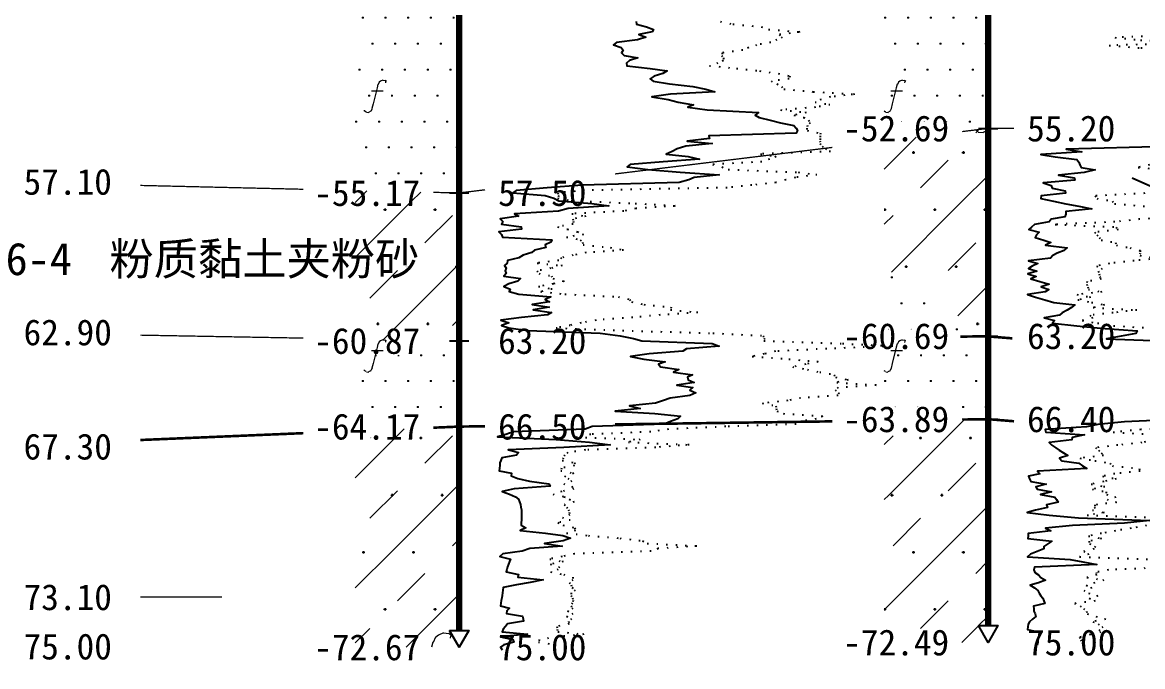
# Model space of a CAD drawing. Extents: x -37 to 3540, y -1485 to 297.
# Drawn here: x 3056.9 to 3143.2, y -231 to -181.4 of the extents above; entities that cross this region are included whole.
import ezdxf
from ezdxf.enums import TextEntityAlignment as Align

# ---------------------------------------------------------------- set-up
doc = ezdxf.new("R2010")
doc.units = 0
doc.linetypes.add('DOT', pattern=[6.35, 0, -6.35])
for name, color, linetype in [('CURVE', 200, 'CONTINUOUS'), ('HOLE', 41, 'CONTINUOUS'), ('STRATUM', 241, 'CONTINUOUS')]:
    doc.layers.add(name, color=color, linetype=linetype)
doc.layers.add('HATCH', color=7, linetype='CONTINUOUS', lineweight=13)
doc.styles.add('ST', font='')
doc.styles.get('ST').set_extended_font_data('SimSun')
pattern_1 = [(82.875, (2933.2876, -298.206), (0.000369, 10.0001764), [0.0893, -80.5337]), (143.13, (2933.3886, -298.2818), (-29.999964, 20.000054), [0.12627, -49.87373]), (172.875, (2933.5658, -298.304), (-70.0002457, 9.9996603), [0.17857, -80.44443]), (206.565, (2933.7443, -298.2147), (-9.999705, -9.99969), [0.19954, -22.16046]), (243.435, (2933.8335, -298.0363), (9e-06, -9.9997), [0.19954, -22.16146]), (255.964, (2933.9228, -297.679), (-0.0002, -9.999501), [0.36813, -40.86287]), (255.964, (2934.2328, -296.439), (-0.0002, -9.999501), [1.27838, -39.95262]), (255.964, (2934.3013, -296.165), (-0.0002, -9.999501), [0.28235, -40.94865]), (216.87, (2934.4916, -295.9108), (-9.999982, -10.000018), [0.12627, -49.87373]), (243.435, (2934.3906, -295.9865), (9e-06, -9.9997), [0.19954, -22.16146]), (206.565, (2934.67, -295.8215), (-9.999705, -9.99969), [0.19954, -22.16046]), (172.875, (2934.8472, -295.8437), (-70.0002457, 9.9996603), [0.17857, -80.44443]), (143.13, (2934.9482, -295.9194), (-29.999964, 20.000054), [0.12627, -49.87373]), (82.875, (2934.9372, -296.008), (0.000369, 10.0001764), [0.0893, -80.5337]), (0, (2933.792, -296.66), (0, 10), [0.89286, -9.10714]), (0, (2934.1472, -297), (1, 2), [0, -1.75]), (0, (2934.1222, -296.975), (1, 2), [0, -1.75]), (0, (2934.1222, -297), (1, 2), [0, -1.75]), (0, (2934.0972, -297), (1, 2), [0, -1.75]), (0, (2934.1222, -297.025), (1, 2), [0, -1.75])]
pattern_2 = [(45, (2934.122, -297), (-4.24264, 4.24264), [10, 0]), (45, (2935.183, -300.182), (-2.12132, 6.36396), [3, -3])]
pattern_3 = [(82.875, (2932.286, -299.6533), (0.000812, 22.000388), [0.1964, -177.1742]), (143.13, (2932.5083, -299.82), (-65.99992, 44.00012), [0.2778, -109.7222]), (172.875, (2932.898, -299.8687), (-154.00054, 21.999253), [0.3929, -176.9777]), (206.565, (2933.291, -299.672), (-21.99935, -21.9993), [0.439, -48.753]), (243.435, (2933.487, -299.28), (2e-05, -21.99933), [0.439, -48.7552]), (255.964, (2933.6835, -298.494), (-0.00044, -21.9989), [0.8099, -89.8983]), (255.964, (2934.3656, -295.7656), (-0.00044, -21.9989), [2.8124, -87.8958]), (255.964, (2934.516, -295.163), (-0.00044, -21.9989), [0.6212, -90.087]), (216.87, (2934.935, -294.6037), (-21.99996, -22.00004), [0.2778, -109.7222]), (243.435, (2934.713, -294.77), (2e-05, -21.99933), [0.439, -48.7552]), (206.565, (2935.327, -294.407), (-21.99935, -21.9993), [0.439, -48.753]), (172.875, (2935.7172, -294.456), (-154.00054, 21.999253), [0.3929, -176.9777]), (143.13, (2935.9395, -294.6228), (-65.99992, 44.00012), [0.2778, -109.7222]), (82.875, (2935.9151, -294.8177), (0.000812, 22.000388), [0.1964, -177.1742]), (0, (2933.397, -296.252), (0, 22), [1.9643, -20.0357]), (0, (2934.177, -297), (2.2, 4.4), [0, -3.85]), (0, (2934.122, -296.945), (2.2, 4.4), [0, -3.85]), (0, (2934.122, -297), (2.2, 4.4), [0, -3.85]), (0, (2934.067, -297), (2.2, 4.4), [0, -3.85]), (0, (2934.122, -297.055), (2.2, 4.4), [0, -3.85])]

msp = doc.modelspace()

# ---------------------------------------------------------------- hatches: boundary and pattern name
at = {"layer": 'HATCH'}
h = msp.add_hatch(dxfattribs=at)
h.set_pattern_fill('FS', color=142, style=0)
h.set_pattern_definition(pattern_1)
h.paths.add_polyline_path([(3131.304, -166.532), (3123.304, -166.801), (3123.304, -190.508), (3131.304, -189.532)])
h.paths.add_polyline_path([(3119.235, -191.021), (3128.793, -191.021), (3128.793, -188.088), (3119.235, -188.088)], flags=9)
h.paths.add_polyline_path([(3119.235, -168.021), (3128.793, -168.021), (3128.793, -165.088), (3119.235, -165.088)], flags=9)
h = msp.add_hatch(dxfattribs=at)
h.set_pattern_fill('FS', color=142, style=0)
h.set_pattern_definition(pattern_1)
h.paths.add_polyline_path([(3090.559, -167.904), (3082.559, -169.028), (3082.559, -194.315), (3090.559, -194.504)])
h.paths.add_polyline_path([(3078.492, -195.99), (3088.045, -195.99), (3088.045, -193.074), (3078.492, -193.074)], flags=9)
h.paths.add_polyline_path([(3078.489, -169.393), (3088.048, -169.393), (3088.048, -166.46), (3078.489, -166.46)], flags=9)
h = msp.add_hatch(dxfattribs=at)
h.set_pattern_fill('FZNT', color=32, style=0)
h.set_pattern_definition(pattern_2)
h.paths.add_polyline_path([(3131.304, -189.532), (3123.304, -190.508), (3123.304, -200.225), (3131.304, -205.532)])
h.paths.add_polyline_path([(3119.235, -191.021), (3128.793, -191.021), (3128.793, -188.088), (3119.235, -188.088)], flags=9)
h = msp.add_hatch(dxfattribs=at)
h.set_pattern_fill('FS', color=32, scale=2.2, style=0)
h.set_pattern_definition(pattern_3)
h.paths.add_polyline_path([(3131.304, -189.532), (3123.304, -190.508), (3123.304, -200.225), (3131.304, -205.532)])
h.paths.add_polyline_path([(3119.235, -191.021), (3128.793, -191.021), (3128.793, -188.088), (3119.235, -188.088)], flags=9)
h = msp.add_hatch(dxfattribs=at)
h.set_pattern_fill('FZNT', color=32, style=0)
h.set_pattern_definition(pattern_2)
h.paths.add_polyline_path([(3090.559, -194.504), (3082.559, -194.315), (3082.559, -205.759), (3090.559, -205.904)])
h.paths.add_polyline_path([(3078.489, -207.393), (3088.048, -207.393), (3088.048, -204.46), (3078.489, -204.46)], flags=9)
h.paths.add_polyline_path([(3078.492, -195.99), (3088.045, -195.99), (3088.045, -193.074), (3078.492, -193.074)], flags=9)
h = msp.add_hatch(dxfattribs=at)
h.set_pattern_fill('FS', color=32, scale=2.2, style=0)
h.set_pattern_definition(pattern_3)
h.paths.add_polyline_path([(3090.559, -194.504), (3082.559, -194.315), (3082.559, -205.759), (3090.559, -205.904)])
h.paths.add_polyline_path([(3078.489, -207.393), (3088.048, -207.393), (3088.048, -204.46), (3078.489, -204.46)], flags=9)
h.paths.add_polyline_path([(3078.492, -195.99), (3088.045, -195.99), (3088.045, -193.074), (3078.492, -193.074)], flags=9)
h = msp.add_hatch(dxfattribs=at)
h.set_pattern_fill('FS', color=142, style=0)
h.set_pattern_definition(pattern_1)
h.paths.add_polyline_path([(3131.304, -205.532), (3123.304, -200.225), (3123.304, -212.044), (3131.304, -211.932)])
h.paths.add_polyline_path([(3119.235, -213.421), (3128.793, -213.421), (3128.793, -210.488), (3119.235, -210.488)], flags=9)
h.paths.add_polyline_path([(3119.235, -207.021), (3128.793, -207.021), (3128.793, -204.088), (3119.235, -204.088)], flags=9)
h = msp.add_hatch(dxfattribs=at)
h.set_pattern_fill('FS', color=142, style=0)
h.set_pattern_definition(pattern_1)
h.paths.add_polyline_path([(3090.559, -205.904), (3082.559, -205.759), (3082.559, -212.841), (3090.559, -212.504)])
h.paths.add_polyline_path([(3078.489, -213.993), (3088.048, -213.993), (3088.048, -211.06), (3078.489, -211.06)], flags=9)
h.paths.add_polyline_path([(3078.489, -207.393), (3088.048, -207.393), (3088.048, -204.46), (3078.489, -204.46)], flags=9)
h = msp.add_hatch(dxfattribs=at)
h.set_pattern_fill('FZNT', color=32, style=0)
h.set_pattern_definition(pattern_2)
h.paths.add_polyline_path([(3131.304, -211.932), (3123.304, -212.044), (3123.304, -229.132), (3131.304, -229.132), (3130.554, -227.833), (3131.304, -227.833)])
h.paths.add_polyline_path([(3119.235, -230.621), (3128.793, -230.621), (3128.793, -227.688), (3119.235, -227.688)], flags=9)
h.paths.add_polyline_path([(3119.235, -213.421), (3128.793, -213.421), (3128.793, -210.488), (3119.235, -210.488)], flags=9)
h = msp.add_hatch(dxfattribs=at)
h.set_pattern_fill('FS', color=32, scale=2.2, style=0)
h.set_pattern_definition(pattern_3)
h.paths.add_polyline_path([(3131.304, -211.932), (3123.304, -212.044), (3123.304, -229.132), (3131.304, -229.132), (3130.554, -227.833), (3131.304, -227.833)])
h.paths.add_polyline_path([(3119.235, -230.621), (3128.793, -230.621), (3128.793, -227.688), (3119.235, -227.688)], flags=9)
h.paths.add_polyline_path([(3119.235, -213.421), (3128.793, -213.421), (3128.793, -210.488), (3119.235, -210.488)], flags=9)
h = msp.add_hatch(dxfattribs=at)
h.set_pattern_fill('FZNT', color=32, style=0)
h.set_pattern_definition(pattern_2)
h.paths.add_polyline_path([(3090.559, -212.504), (3082.559, -212.841), (3082.559, -229.504), (3090.559, -229.504), (3089.809, -228.205), (3090.559, -228.205)])
h.paths.add_polyline_path([(3078.489, -230.993), (3088.048, -230.993), (3088.048, -228.06), (3078.489, -228.06)], flags=9)
h.paths.add_polyline_path([(3078.489, -213.993), (3088.048, -213.993), (3088.048, -211.06), (3078.489, -211.06)], flags=9)
h = msp.add_hatch(dxfattribs=at)
h.set_pattern_fill('FS', color=32, scale=2.2, style=0)
h.set_pattern_definition(pattern_3)
h.paths.add_polyline_path([(3090.559, -212.504), (3082.559, -212.841), (3082.559, -229.504), (3090.559, -229.504), (3089.809, -228.205), (3090.559, -228.205)])
h.paths.add_polyline_path([(3078.489, -230.993), (3088.048, -230.993), (3088.048, -228.06), (3078.489, -228.06)], flags=9)
h.paths.add_polyline_path([(3078.489, -213.993), (3088.048, -213.993), (3088.048, -211.06), (3078.489, -211.06)], flags=9)

# ---------------------------------------------------------------- linework, layer by layer
at = {"layer": 'CURVE', "color": 30, "linetype": 'Continuous'}
for points in [[(3104.199, -181.304), (3104.209, -181.504), (3104.999, -181.704), (3105.539, -181.904), (3105.419, -182.104), (3104.399, -182.304), (3104.939, -182.504), (3104.299, -182.704), (3102.689, -182.904), (3102.439, -183.104), (3103.039, -183.304), (3103.189, -183.504), (3103.069, -183.704), (3103.269, -183.904), (3104.329, -184.104), (3103.669, -184.304), (3103.439, -184.504), (3103.479, -184.704), (3105.279, -184.904), (3106.569, -185.104), (3106.249, -185.304), (3105.569, -185.504), (3105.279, -185.704), (3105.509, -185.904), (3106.769, -186.104), (3108.559, -186.304), (3109.549, -186.504), (3110.249, -186.704), (3106.829, -186.904), (3105.409, -187.104), (3106.659, -187.304), (3107.429, -187.504), (3108.619, -187.704), (3108.169, -187.904), (3109.659, -188.104), (3113.609, -188.304), (3113.349, -188.504), (3113.679, -188.704), (3114.509, -188.904), (3115.319, -189.104), (3116.339, -189.304), (3116.509, -189.504), (3116.609, -189.704), (3116.519, -189.904), (3109.779, -190.104), (3109.839, -190.304), (3108.119, -190.504), (3110.039, -190.704), (3108.029, -190.904), (3107.349, -191.104), (3106.969, -191.304), (3106.509, -191.504), (3108.199, -191.704), (3109.069, -191.904), (3106.279, -192.104), (3103.729, -192.304), (3103.489, -192.504), (3105.079, -192.704), (3107.569, -192.904), (3110.589, -193.104), (3108.669, -193.304), (3108.239, -193.504), (3107.509, -193.704), (3100.039, -193.904), (3097.339, -194.104), (3094.959, -194.304), (3094.689, -194.504), (3097.179, -194.704), (3097.839, -194.904), (3098.239, -195.104), (3100.789, -195.304), (3102.079, -195.504), (3098.959, -195.704), (3098.209, -195.904), (3094.809, -196.104), (3095.139, -196.304), (3093.719, -196.504), (3093.929, -196.704), (3093.819, -196.904), (3095.329, -197.104), (3095.369, -197.304), (3093.619, -197.504), (3093.809, -197.704), (3093.899, -197.904), (3097.699, -198.104), (3097.619, -198.304), (3097.189, -198.504), (3097.239, -198.704), (3096.349, -198.904), (3096.159, -199.104), (3095.489, -199.304), (3095.159, -199.504), (3094.289, -199.704), (3094.249, -199.904), (3094.049, -200.104), (3094.169, -200.304), (3094.099, -200.504), (3094.179, -200.704), (3094.009, -200.904), (3095.279, -201.104), (3095.089, -201.304), (3094.389, -201.504), (3093.989, -201.704), (3094.499, -201.904), (3094.419, -202.104), (3095.149, -202.304), (3097.619, -202.504), (3097.189, -202.704), (3097.519, -202.904), (3096.169, -203.104), (3097.489, -203.304), (3096.269, -203.504), (3097.659, -203.704), (3097.359, -203.904), (3095.349, -204.104), (3093.759, -204.304), (3094.379, -204.504), (3093.809, -204.704), (3094.379, -204.904), (3095.859, -205.104), (3101.429, -205.304), (3102.949, -205.504), (3103.999, -205.704), (3104.619, -205.904), (3110.049, -206.104), (3110.579, -206.304), (3108.079, -206.504), (3107.789, -206.704), (3105.199, -206.904), (3103.749, -207.104), (3104.789, -207.304), (3106.419, -207.504), (3105.919, -207.704), (3106.059, -207.904), (3107.469, -208.104), (3107.069, -208.304), (3108.519, -208.504), (3108.149, -208.704), (3108.199, -208.904), (3108.659, -209.104), (3107.319, -209.304), (3108.549, -209.504), (3108.329, -209.704), (3108.779, -209.904), (3108.329, -210.104), (3106.809, -210.304), (3106.299, -210.504), (3105.679, -210.704), (3103.679, -210.904), (3104.509, -211.104), (3102.569, -211.304), (3105.619, -211.504), (3107.619, -211.704), (3107.389, -211.904), (3106.839, -212.104), (3106.349, -212.304), (3100.809, -212.504), (3100.259, -212.704), (3094.709, -212.904), (3094.159, -213.104), (3093.509, -213.304), (3098.029, -213.504), (3100.589, -213.704), (3102.199, -213.904), (3098.609, -214.104), (3094.339, -214.304), (3095.139, -214.504), (3094.969, -214.704), (3093.839, -214.904), (3093.779, -215.104), (3093.699, -215.304), (3093.689, -215.504), (3093.669, -215.704), (3093.649, -215.904), (3094.579, -216.104), (3094.569, -216.304), (3095.069, -216.504), (3095.969, -216.704), (3097.459, -216.904), (3097.579, -217.104), (3094.799, -217.304), (3093.859, -217.504), (3094.429, -217.704), (3094.899, -217.904), (3095.119, -218.104), (3095.209, -218.304), (3095.279, -218.504), (3095.319, -218.704), (3095.349, -218.904), (3095.349, -219.104), (3095.359, -219.304), (3095.349, -219.504), (3095.349, -219.704), (3095.339, -219.904), (3095.329, -220.104), (3095.689, -220.304), (3095.249, -220.504), (3097.199, -220.704), (3098.549, -220.904), (3099.139, -221.104), (3098.559, -221.304), (3097.129, -221.504), (3098.489, -221.704), (3095.989, -221.904), (3095.409, -222.104), (3093.929, -222.304), (3093.679, -222.504), (3094.519, -222.704), (3094.429, -222.904), (3094.349, -223.104), (3094.289, -223.304), (3094.239, -223.504), (3094.189, -223.704), (3095.139, -223.904), (3095.079, -224.104), (3097.039, -224.304), (3096.019, -224.504), (3094.979, -224.704), (3093.939, -224.904), (3093.919, -225.104), (3093.889, -225.304), (3093.869, -225.504), (3093.849, -225.704), (3093.799, -225.904), (3093.759, -226.104), (3093.749, -226.304), (3094.429, -226.504), (3094.239, -226.704), (3094.209, -226.904), (3095.439, -227.104), (3095.479, -227.304), (3095.509, -227.504), (3094.269, -227.704), (3094.129, -227.904), (3093.959, -228.104), (3093.869, -228.304), (3095.809, -228.504), (3093.739, -228.704), (3094.679, -228.904), (3094.769, -229.104), (3093.999, -229.304), (3093.729, -229.504), (3093.879, -229.704)], [(3145.104, -190.932), (3137.324, -191.132), (3138.514, -191.332), (3135.374, -191.532), (3136.474, -191.732), (3138.134, -191.932), (3138.294, -192.132), (3138.374, -192.332), (3138.474, -192.532), (3139.554, -192.732), (3138.704, -192.932), (3136.724, -193.132), (3137.924, -193.332), (3137.974, -193.532), (3135.544, -193.732), (3136.164, -193.932), (3136.244, -194.132), (3137.244, -194.332), (3137.264, -194.532), (3135.384, -194.732), (3135.374, -194.932), (3136.334, -195.132), (3137.294, -195.332), (3138.284, -195.532), (3139.294, -195.732), (3137.284, -195.932), (3137.284, -196.132), (3137.224, -196.332), (3136.164, -196.532), (3136.014, -196.732), (3134.884, -196.932), (3134.654, -197.132), (3134.444, -197.332), (3135.234, -197.532), (3135.034, -197.732), (3134.934, -197.932), (3135.604, -198.132), (3136.124, -198.332), (3135.734, -198.532), (3137.404, -198.732), (3137.164, -198.932), (3136.624, -199.132), (3136.284, -199.332), (3136.104, -199.532), (3134.404, -199.732), (3135.144, -199.932), (3134.694, -200.132), (3134.404, -200.332), (3135.054, -200.532), (3134.364, -200.732), (3135.014, -200.932), (3134.594, -201.132), (3135.294, -201.332), (3136.014, -201.532), (3135.394, -201.732), (3135.974, -201.932), (3135.694, -202.132), (3134.344, -202.332), (3134.964, -202.532), (3135.674, -202.732), (3136.354, -202.932), (3137.974, -203.132), (3137.714, -203.332), (3137.404, -203.532), (3137.014, -203.732), (3136.804, -203.932), (3135.614, -204.132), (3136.414, -204.332), (3136.254, -204.532), (3138.134, -204.732), (3139.954, -204.932), (3142.784, -205.132), (3142.674, -205.332), (3141.554, -205.532), (3140.424, -205.732), (3145.364, -205.932)], [(3146.324, -211.932), (3141.804, -212.132), (3139.744, -212.332), (3138.874, -212.532), (3135.694, -212.732), (3135.754, -212.932), (3138.734, -213.132), (3137.784, -213.332), (3137.764, -213.532), (3135.994, -213.732), (3136.204, -213.932), (3136.514, -214.132), (3136.784, -214.332), (3137.114, -214.532), (3137.454, -214.732), (3136.804, -214.932), (3136.994, -215.132), (3138.294, -215.332), (3138.584, -215.532), (3138.904, -215.732), (3135.104, -215.932), (3135.294, -216.132), (3134.404, -216.332), (3134.494, -216.532), (3134.604, -216.732), (3135.784, -216.932), (3134.974, -217.132), (3135.094, -217.332), (3136.194, -217.532), (3135.344, -217.732), (3136.444, -217.932), (3136.574, -218.132), (3136.704, -218.332), (3135.804, -218.532), (3135.884, -218.732), (3134.944, -218.932), (3134.304, -219.132), (3135.994, -219.332), (3138.254, -219.532), (3143.734, -219.732), (3141.814, -219.932), (3137.814, -220.132), (3135.724, -220.332), (3136.144, -220.532), (3134.394, -220.732), (3134.394, -220.932), (3134.374, -221.132), (3136.214, -221.332), (3135.894, -221.532), (3135.604, -221.732), (3135.594, -221.932), (3135.094, -222.132), (3134.564, -222.332), (3134.324, -222.532), (3137.614, -222.732), (3138.604, -222.932), (3139.684, -223.132), (3134.864, -223.332), (3134.834, -223.532), (3134.914, -223.732), (3135.194, -223.932), (3135.364, -224.132), (3135.724, -224.332), (3135.174, -224.532), (3134.554, -224.732), (3134.874, -224.932), (3135.134, -225.132), (3135.244, -225.332), (3135.374, -225.532), (3135.524, -225.732), (3135.584, -225.932), (3135.674, -226.132), (3134.794, -226.332), (3134.834, -226.532), (3134.834, -226.732), (3134.934, -226.932), (3134.974, -227.132), (3134.724, -227.332), (3134.494, -227.532), (3134.384, -227.732), (3134.354, -227.932), (3134.324, -228.132), (3135.264, -228.332), (3135.214, -228.532), (3135.184, -228.732), (3135.134, -228.932), (3135.124, -229.132), (3135.094, -229.332)]]:
    msp.add_lwpolyline(points, dxfattribs=at)
at = {"layer": 'CURVE', "color": 100, "linetype": 'DOT', "ltscale": 0.1}
for points in [[(3110.679, -181.304), (3111.649, -181.504), (3113.829, -181.704), (3114.389, -181.904), (3116.789, -182.104), (3115.199, -182.304), (3115.439, -182.504), (3115.039, -182.704), (3114.569, -182.904), (3113.469, -183.104), (3112.859, -183.304), (3112.409, -183.504), (3110.829, -183.704), (3110.779, -183.904), (3110.909, -184.104), (3110.909, -184.304), (3110.489, -184.504), (3109.829, -184.704), (3111.919, -184.904), (3113.699, -185.104), (3115.139, -185.304), (3116.039, -185.504), (3115.969, -185.704), (3114.589, -185.904), (3115.029, -186.104), (3115.419, -186.304), (3115.559, -186.504), (3117.829, -186.704), (3120.999, -186.904), (3119.149, -187.104), (3118.439, -187.304), (3117.969, -187.504), (3119.119, -187.704), (3118.009, -187.904), (3115.319, -188.104), (3117.279, -188.304), (3116.349, -188.504), (3117.109, -188.704), (3117.459, -188.904), (3117.589, -189.104), (3117.399, -189.304), (3117.339, -189.504), (3117.359, -189.704), (3118.379, -189.904), (3118.359, -190.104), (3118.359, -190.304), (3118.349, -190.504), (3118.359, -190.704), (3118.529, -190.904), (3118.769, -191.104), (3119.169, -191.304), (3113.769, -191.504), (3114.969, -191.704), (3114.459, -191.904), (3113.879, -192.104), (3110.089, -192.304), (3110.799, -192.504), (3111.289, -192.704), (3116.679, -192.904), (3118.119, -193.104), (3116.469, -193.304), (3115.719, -193.504), (3114.959, -193.704), (3113.109, -193.904), (3111.199, -194.104), (3100.219, -194.304), (3098.149, -194.504), (3098.229, -194.704), (3098.139, -194.904), (3099.189, -195.104), (3104.119, -195.304), (3107.189, -195.504), (3104.159, -195.704), (3103.239, -195.904), (3099.229, -196.104), (3100.319, -196.304), (3099.309, -196.504), (3099.369, -196.704), (3099.329, -196.904), (3098.129, -197.104), (3098.879, -197.304), (3099.669, -197.504), (3100.139, -197.704), (3098.819, -197.904), (3099.889, -198.104), (3100.059, -198.304), (3100.099, -198.504), (3102.199, -198.704), (3103.209, -198.904), (3100.339, -199.104), (3099.349, -199.304), (3098.429, -199.504), (3098.229, -199.704), (3096.569, -199.904), (3098.499, -200.104), (3097.629, -200.304), (3096.569, -200.504), (3096.709, -200.704), (3097.659, -200.904), (3097.769, -201.104), (3098.649, -201.304), (3097.799, -201.504), (3096.669, -201.704), (3097.709, -201.904), (3096.829, -202.104), (3098.699, -202.304), (3102.819, -202.504), (3103.709, -202.704), (3103.839, -202.904), (3104.779, -203.104), (3106.879, -203.304), (3106.829, -203.504), (3108.939, -203.704), (3106.039, -203.904), (3103.939, -204.104), (3101.099, -204.304), (3099.959, -204.504), (3099.119, -204.704), (3098.019, -204.904), (3103.139, -205.104), (3110.089, -205.304), (3113.979, -205.504), (3114.099, -205.704), (3114.019, -205.904), (3120.079, -206.104), (3123.969, -206.304), (3118.879, -206.504), (3114.929, -206.704), (3114.059, -206.904), (3113.139, -207.104), (3115.959, -207.304), (3118.209, -207.504), (3117.249, -207.704), (3116.249, -207.904), (3117.379, -208.104), (3118.329, -208.304), (3119.449, -208.504), (3119.549, -208.704), (3120.519, -208.904), (3119.639, -209.104), (3122.679, -209.304), (3119.749, -209.504), (3119.509, -209.704), (3119.809, -209.904), (3119.749, -210.104), (3116.859, -210.304), (3115.879, -210.504), (3113.909, -210.704), (3114.949, -210.904), (3114.979, -211.104), (3115.039, -211.304), (3115.519, -211.504), (3118.559, -211.704), (3118.059, -211.904), (3116.899, -212.104), (3116.519, -212.304), (3111.099, -212.504), (3106.689, -212.704), (3105.319, -212.904), (3100.689, -213.104), (3099.549, -213.304), (3104.509, -213.504), (3103.589, -213.704), (3108.269, -213.904), (3105.699, -214.104), (3100.279, -214.304), (3098.929, -214.504), (3098.689, -214.704), (3098.579, -214.904), (3098.489, -215.104), (3099.459, -215.304), (3099.449, -215.504), (3098.429, -215.704), (3098.379, -215.904), (3099.379, -216.104), (3098.659, -216.304), (3098.929, -216.504), (3099.249, -216.704), (3098.609, -216.904), (3099.249, -217.104), (3099.399, -217.304), (3098.469, -217.504), (3097.789, -217.704), (3098.629, -217.904), (3099.039, -218.104), (3099.419, -218.304), (3098.669, -218.504), (3098.839, -218.704), (3098.969, -218.904), (3099.039, -219.104), (3099.089, -219.304), (3098.509, -219.504), (3099.119, -219.704), (3098.169, -219.904), (3098.549, -220.104), (3099.449, -220.304), (3099.519, -220.504), (3098.829, -220.704), (3100.509, -220.904), (3102.949, -221.104), (3104.689, -221.304), (3105.039, -221.504), (3108.869, -221.704), (3105.869, -221.904), (3105.349, -222.104), (3099.439, -222.304), (3098.499, -222.504), (3097.529, -222.704), (3098.559, -222.904), (3097.569, -223.104), (3098.279, -223.304), (3098.189, -223.504), (3097.599, -223.704), (3098.609, -223.904), (3099.319, -224.104), (3099.319, -224.304), (3099.049, -224.504), (3099.189, -224.704), (3099.249, -224.904), (3099.499, -225.104), (3099.189, -225.304), (3099.189, -225.504), (3099.279, -225.704), (3099.349, -225.904), (3099.289, -226.104), (3099.189, -226.304), (3099.319, -226.504), (3098.909, -226.704), (3099.319, -226.904), (3098.829, -227.104), (3099.199, -227.304), (3098.989, -227.504), (3099.019, -227.704), (3098.089, -227.904), (3098.119, -228.104), (3098.149, -228.304), (3100.169, -228.504), (3098.179, -228.704), (3096.739, -228.904), (3096.659, -229.104), (3097.889, -229.304), (3097.939, -229.504), (3097.939, -229.704)], [(3146.134, -182.332), (3141.074, -182.532), (3143.034, -182.732), (3148.654, -182.932), (3140.634, -183.132), (3143.064, -183.332), (3146.954, -183.532)], [(3143.724, -192.332), (3142.874, -192.532), (3145.014, -192.732)], [(3143.364, -194.532), (3139.534, -194.732), (3139.694, -194.932), (3140.874, -195.132), (3141.044, -195.332), (3143.374, -195.532)], [(3145.934, -196.332), (3142.974, -196.532), (3141.074, -196.732), (3136.474, -196.932), (3141.154, -197.132), (3141.314, -197.332), (3139.494, -197.532), (3139.684, -197.732), (3139.874, -197.932), (3140.004, -198.132), (3141.114, -198.332), (3141.184, -198.532), (3142.234, -198.732), (3143.024, -198.932), (3143.004, -199.132), (3142.994, -199.332), (3144.484, -199.532), (3142.554, -199.732), (3140.644, -199.932), (3139.664, -200.132), (3140.084, -200.332), (3139.784, -200.532), (3139.864, -200.732), (3139.904, -200.932), (3140.014, -201.132), (3138.934, -201.332), (3138.904, -201.532), (3138.994, -201.732), (3139.024, -201.932), (3140.064, -202.132), (3138.144, -202.332), (3139.184, -202.532), (3138.214, -202.732), (3139.264, -202.932), (3140.264, -203.132), (3139.384, -203.332), (3142.754, -203.532), (3140.944, -203.732), (3139.144, -203.932), (3139.364, -204.132), (3138.554, -204.332), (3139.724, -204.532), (3140.964, -204.732), (3144.104, -204.932)], [(3148.994, -212.532), (3143.074, -212.732), (3140.944, -212.932), (3144.304, -213.132)], [(3144.134, -213.532), (3143.154, -213.732), (3141.294, -213.932), (3139.564, -214.132), (3139.814, -214.332), (3140.024, -214.532), (3140.194, -214.732), (3138.364, -214.932), (3139.524, -215.132), (3140.694, -215.332), (3140.874, -215.532), (3142.944, -215.732), (3143.004, -215.932), (3141.054, -216.132), (3140.114, -216.332), (3141.164, -216.532), (3140.204, -216.732), (3139.244, -216.932), (3140.294, -217.132), (3139.334, -217.332), (3140.394, -217.532), (3140.424, -217.732), (3141.144, -217.932), (3140.464, -218.132), (3141.184, -218.332), (3139.524, -218.532), (3139.544, -218.732), (3139.334, -218.932), (3140.234, -219.132), (3138.924, -219.332), (3144.674, -219.532)], [(3143.514, -220.132), (3142.324, -220.332), (3141.114, -220.532), (3140.034, -220.732), (3139.044, -220.932), (3140.034, -221.132), (3139.084, -221.332), (3139.114, -221.532), (3139.574, -221.732), (3139.474, -221.932), (3138.674, -222.132), (3139.064, -222.332), (3138.344, -222.532), (3143.904, -222.732)], [(3145.614, -223.332), (3140.584, -223.532), (3139.634, -223.732), (3139.684, -223.932), (3138.914, -224.132), (3140.224, -224.332), (3139.514, -224.532), (3138.864, -224.732), (3139.294, -224.932), (3138.674, -225.132), (3139.034, -225.332), (3139.744, -225.532), (3139.094, -225.732), (3139.554, -225.932), (3137.954, -226.132), (3138.394, -226.332), (3138.644, -226.532), (3138.884, -226.732), (3138.944, -226.932), (3139.604, -227.132), (3140.354, -227.332), (3139.374, -227.532), (3139.774, -227.732), (3140.134, -227.932), (3139.834, -228.132), (3139.994, -228.332), (3139.184, -228.532), (3138.344, -228.732), (3138.444, -228.932), (3138.564, -229.132), (3138.564, -229.332)]]:
    msp.add_lwpolyline(points, dxfattribs=at)
at = {"layer": 'HOLE', "linetype": 'Continuous', "const_width": 0.5}
for points in [[(3090.559, -79.504), (3090.559, -228.205)], [(3131.304, -79.132), (3131.304, -227.833)]]:
    msp.add_lwpolyline(points, dxfattribs=at)
at = {"layer": 'HOLE', "linetype": 'Continuous'}
for points in [[(3130.554, -189.532), (3132.054, -189.532)], [(3089.809, -194.504), (3091.309, -194.504)], [(3089.809, -205.904), (3091.309, -205.904)], [(3130.554, -205.532), (3132.054, -205.532)], [(3130.554, -211.932), (3132.054, -211.932)], [(3089.809, -212.504), (3091.309, -212.504)]]:
    msp.add_lwpolyline(points, dxfattribs=at)
for points in [[(3089.809, -228.205), (3091.309, -228.205), (3090.559, -229.504)], [(3130.554, -227.833), (3132.054, -227.833), (3131.304, -229.132)]]:
    msp.add_lwpolyline(points, close=True, dxfattribs=at)
at = {"layer": 'STRATUM', "linetype": 'Continuous'}
for points, const_width in [([(3129.304, -189.776), (3131.304, -189.532), (3133.304, -189.533)], 0.1), ([(3102.559, -193.04), (3110.932, -192.018), (3119.304, -190.996)], 0.1), ([(3066.003, -193.925), (3072.281, -194.073), (3078.559, -194.221)], 0.1), ([(3088.559, -194.457), (3090.559, -194.504), (3092.559, -194.26)], 0.1), ([(3066.003, -205.459), (3072.281, -205.573), (3078.559, -205.687)], 0.1), ([(3129.173, -205.573), (3131.173, -205.545), (3133.173, -205.706)], 0.2), ([(3102.559, -212.336), (3110.932, -212.218), (3119.304, -212.1)], 0.2), ([(3129.304, -211.96), (3131.304, -211.932), (3133.304, -212.093)], 0.2), ([(3066.003, -213.537), (3072.281, -213.273), (3078.559, -213.009)], 0.2), ([(3088.559, -212.588), (3090.559, -212.504), (3092.559, -212.476)], 0.2), ([(3066.003, -225.642), (3072.281, -225.642)], 0.1)]:
    msp.add_lwpolyline(points, dxfattribs=dict(at, const_width=const_width))
at = {"layer": 'STRATUM'}
msp.add_lwpolyline([(3166.736, -204.217), (3142.395, -193.355)], dxfattribs=at)

# ---------------------------------------------------------------- texts
at = {"layer": 'HOLE', "style": 'ST'}
for s, p in [('-52.69', (3128.304, -189.532)), ('-55.17', (3087.559, -194.504)), ('-60.87', (3087.559, -205.904)), ('-60.69', (3128.304, -205.532)), ('-63.89', (3128.304, -211.932)), ('-64.17', (3087.559, -212.504)), ('-72.67', (3087.559, -229.504)), ('-72.49', (3128.304, -229.132))]:
    msp.add_text(s, height=2, dxfattribs=at).set_placement(p, align=Align.MIDDLE_RIGHT)
for s, p in [('55.20', (3134.304, -189.532)), ('57.10', (3057.003, -193.642)), ('57.50', (3093.559, -194.504)), ('62.90', (3057.003, -205.242)), ('63.20', (3093.559, -205.904)), ('63.20', (3134.304, -205.532)), ('66.40', (3134.304, -211.932)), ('66.50', (3093.559, -212.504)), ('67.30', (3057.003, -214.042)), ('73.10', (3057.003, -225.642)), ('75.00', (3057.003, -229.442)), ('75.00', (3093.559, -229.504)), ('75.00', (3134.304, -229.132))]:
    msp.add_text(s, height=2, dxfattribs=at).set_placement(p, align=Align.MIDDLE_LEFT)
at = {"layer": 'STRATUM', "style": 'ST'}
for s, p in [('6-4', (3055.621, -199.583)), ('粉质黏土夹粉砂', (3063.621, -199.583))]:
    msp.add_text(s, height=2.5, dxfattribs=at).set_placement(p, align=Align.MIDDLE_LEFT)

doc.saveas('drawing.dxf')
